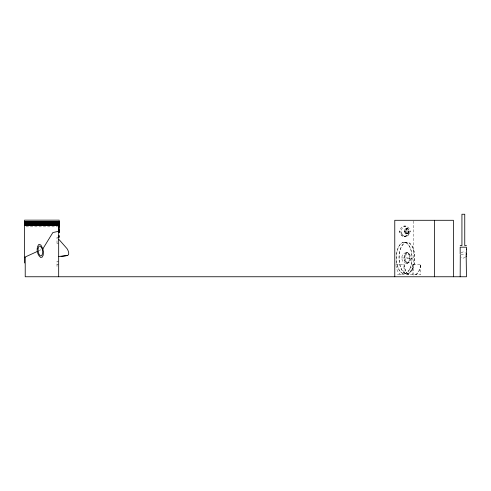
<?xml version="1.0" encoding="UTF-8"?>
<svg xmlns="http://www.w3.org/2000/svg" width="491" height="491" viewBox="0 0 491 491"><rect width="100%" height="100%" fill="white"/><g stroke="black" fill="none" stroke-linecap="round" stroke-linejoin="round"><path stroke-width="0.37" stroke-dasharray="2.46 1.84" d="M408.53 232.581L408.5 232.581A2.615 1.847 -90 0 1 406.898 233.888C403.541 234.017 403.541 228.53 406.898 228.659A2.615 1.847 -90 0 1 408.5 229.966L408.53 229.966A2.596 1.577 -90 0 0 407.573 228.751L407.168 228.659A2.596 1.577 -90 0 0 405.787 229.972L405.762 232.581A2.615 1.307 -90 0 0 408.027 232.581L408.07 229.966A2.59 0.988 -90 0 0 407.211 228.659L405.535 228.659A2.615 1.307 -90 0 0 404.406 232.581A2.615 1.307 -90 0 0 406.671 232.581A2.615 1.307 -90 0 0 405.535 228.659M408.027 232.581L408.027 229.966A2.615 1.307 -90 0 0 405.762 229.966L405.799 232.581M461.043 252.859L463.166 251.889L465.37 252.65M465.37 257.394L463.166 258.156L461.043 257.186M406.701 252.761L406.45 252.89A5.229 1.35 -90 0 0 405.492 256.584L406.438 253.411L407.432 252.712A5.162 1.976 -90 0 1 408.831 254.24L409.15 255.326A5.229 2.615 -90 0 1 409.163 260.549L408.831 261.635A5.162 1.976 -90 0 1 407.432 263.17C399.969 264.127 399.969 251.748 407.432 252.712M38.82 250.748L40.857 249.766M407.211 228.659L406.953 228.751A2.59 0.988 -90 0 0 406.345 229.966M407.168 233.888L407.573 233.796A2.596 1.577 -90 0 0 408.53 232.538M407.088 263.115L407.769 262.986A5.229 3.695 -90 0 0 410.384 259.291C410.138 260.899 409.242 262.998 407.352 263.164A5.162 3.142 -90 0 1 405.124 261.635L404.621 260.549A5.266 3.204 -90 0 1 404.621 255.326L405.591 253.411L406.898 252.712L408.205 253.411L409.163 255.326A5.266 2.013 -90 0 1 409.15 260.549L408.205 262.464L406.898 263.164L405.591 262.464L404.633 260.549A5.229 2.615 -90 0 1 404.633 255.326L405.124 254.24A5.162 3.142 -90 0 1 407.352 252.712C409.248 252.883 410.108 254.946 410.402 256.584A5.229 3.695 -90 0 0 407.769 252.89L407.088 252.761M404.179 226.044L405.535 226.044M26.054 226.836L57.674 226.836M406.352 229.966L406.309 229.966A2.615 0.675 -90 0 1 406.898 228.659M404.283 231.273L410.243 231.273A11.084 5.542 -90 0 0 400.834 231.273L399.471 231.273A11.084 5.542 90 0 0 408.886 231.273A11.084 5.542 -90 0 0 399.471 231.273A11.084 5.542 -90 0 0 408.886 231.273M406.352 232.581L406.309 232.581A2.615 0.675 -90 0 0 406.898 233.888M405.535 233.888L406.953 233.796A2.59 0.988 -90 0 1 406.345 232.525M404.179 236.502L405.535 236.502M57.846 237.319L57.005 237.319L57.005 244.009L57.846 244.009M404.179 242.253L406.898 242.253M57.005 243.174L58.681 243.174M460.908 254.798L465.327 254.798M401.577 257.941L409.42 257.941A5.229 0.46 8.8 0 1 411.262 258.861A5.229 0.46 8.8 0 1 404.191 257.941M58.681 261.335L57.005 261.335L57.005 266.951M395.814 264.213L403.964 264.213A12.938 6.469 90 0 0 409.193 274.672A12.938 6.469 -90 0 1 403.964 264.213L403.964 274.672M407.315 274.672A12.938 6.469 -90 0 0 412.544 264.213L420.695 264.213L420.695 274.672L395.814 274.672M57.005 264.275L58.681 264.275M404.179 273.622A15.687 7.844 90 0 0 410.973 250.097A15.687 7.844 90 0 0 397.385 250.097A15.687 7.844 90 0 0 404.179 273.622L406.898 273.622A15.687 7.844 90 0 0 413.686 250.097A15.687 7.844 90 0 0 400.104 250.097A15.687 7.844 90 0 0 406.898 273.622M407.432 263.164L406.438 262.464L405.492 259.291A5.229 1.35 -90 0 0 406.45 262.986L406.701 263.115M413.588 221.054L413.588 275.236M412.544 264.213L412.544 274.672M401.043 274.672A12.938 6.469 90 0 1 395.961 265.49M407.156 233.845A2.596 1.577 -90 0 1 405.787 232.531M408.07 232.525A2.59 0.988 -90 0 1 407.211 233.833M412.44 269.031A15.687 7.844 -90 0 0 408.923 242.787A15.687 7.844 -90 0 0 399.318 261.998A15.687 7.844 -90 0 0 412.44 269.031M400.834 231.273A11.084 5.542 90 0 0 410.243 231.273A11.084 5.542 -90 0 1 400.834 231.273M415.466 274.672A12.938 6.469 -90 0 0 420.695 264.213A12.938 6.469 90 0 1 415.466 274.672M409.727 269.031A15.687 7.844 -90 0 0 406.21 242.787A15.687 7.844 -90 0 0 396.605 261.998A15.687 7.844 -90 0 0 409.727 269.031"/><path stroke-width="0.74" d="M466.438 249.287L466.45 247.176L460.177 247.176L460.177 253.97M466.1 256.462L466.321 255.903M42.901 248.784L40.851 245.021L39.219 244.389L38.488 244.739C35.984 248.483 37.021 254.712 40.6 257.444L42.14 257.186L43.183 255.265L43.466 252.19L42.901 248.784L52.862 232.55L58.681 231.292M24.55 257.302L37.457 251.404M58.681 256.48L67.617 255.504L68.66 254.528L68.715 252.84A11.133 11.133 0 0 0 67.015 248.624L59.251 239.78L58.681 239.78M61.019 256.48L67.457 255.547M24.55 221.797L59.184 221.797M24.55 221.938L59.184 221.938M24.55 222.122L59.184 222.122M24.55 222.362L59.184 222.362M24.55 222.644L59.184 222.644M24.55 222.969L59.184 222.969M24.55 223.331L59.184 223.331M24.55 223.724L59.184 223.724M24.55 224.148L59.184 224.148M24.55 224.59L59.184 224.59M24.55 225.044L59.184 225.044M24.55 225.461L59.184 225.461M59.184 225.983L58.681 225.983L58.681 276.758M58.681 226.099L59.184 226.099M58.681 226.216L59.184 226.216M58.681 226.615L59.184 226.615M58.681 227.536L59.184 227.536M58.681 229.039L59.184 229.039M58.681 229.972L59.184 229.972M58.681 230.567L59.184 230.567M58.681 230.801L59.184 230.801M58.681 230.979L59.184 230.979M58.681 231.114L59.184 231.114M58.681 231.77L59.184 231.77M58.681 232.133L59.184 232.071M58.681 232.329L59.184 232.261M58.681 236.042L59.184 236.042M58.681 237.38L59.184 237.38L59.184 235.717M460.177 245.61L461.933 245.61L461.933 214.242L464.756 214.242L464.756 245.61L466.45 245.61M460.282 254.798L460.171 276.758M466.155 254.798L466.45 276.758L25.219 276.758L25.219 257.302M466.1 253.583L466.321 254.135M466.438 249.133L466.438 254.467M453.432 276.758L453.432 220.293L394.77 220.293L394.77 276.758M434.615 220.293L434.615 276.758M59.184 232.329L59.184 220.146L24.55 220.146L24.55 262.986M37.954 248.796L38.783 253.779L39.906 255.461L40.532 255.872L41.698 255.676C43.595 252.84 42.809 248.121 40.096 246.052L38.93 246.249L37.954 248.796"/></g></svg>
